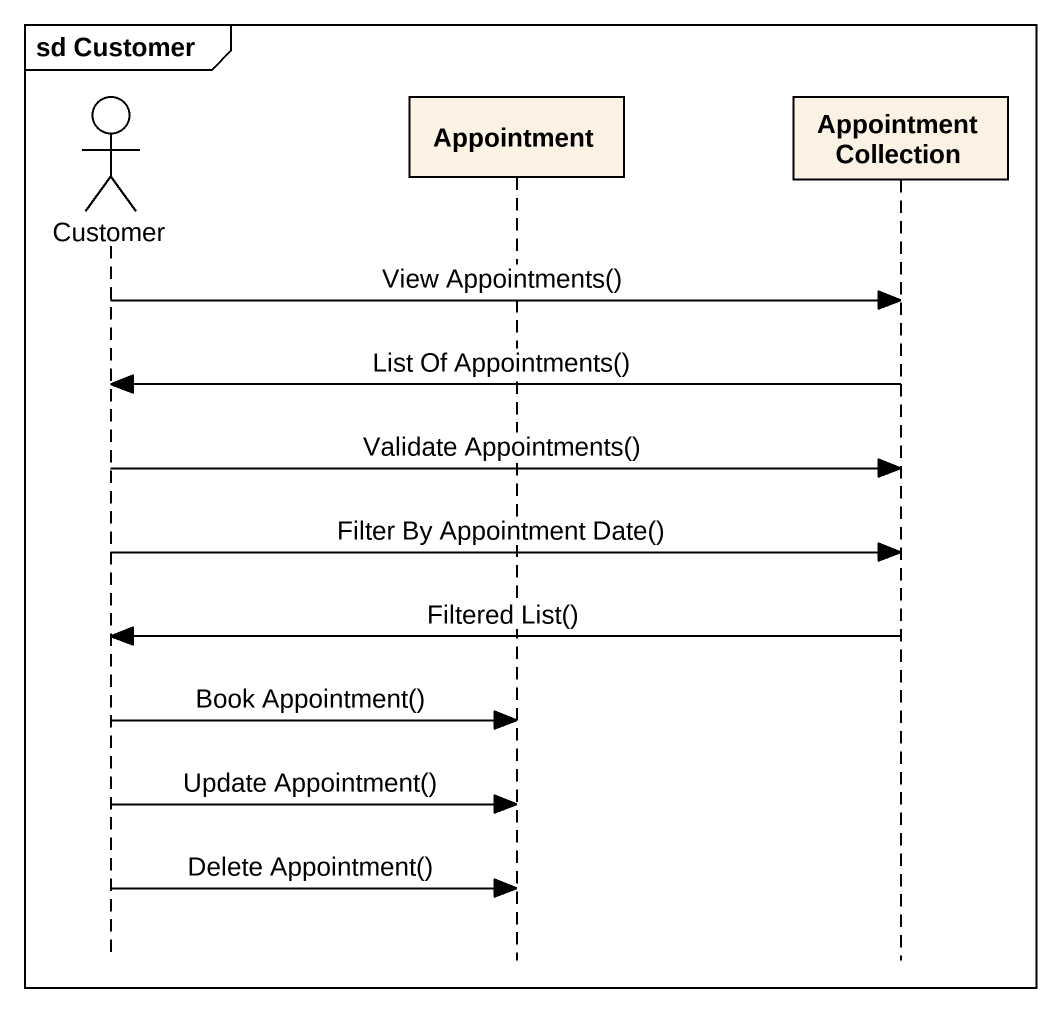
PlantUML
@startuml
mainframe sd Customer
hide footbox
actor Customer
participant Appointment
participant "Appointment Collection" as Appointment_Collection

Customer -> Appointment_Collection : View Appointments()
Appointment_Collection -> Customer : List Of Appointments()
Customer -> Appointment_Collection : Validate Appointments()
Customer -> Appointment_Collection : Filter By Appointment Date()
Appointment_Collection -> Customer : Filtered List()
Customer -> Appointment : Book Appointment()
Customer -> Appointment : Update Appointment()
Customer -> Appointment : Delete Appointment()
@enduml
